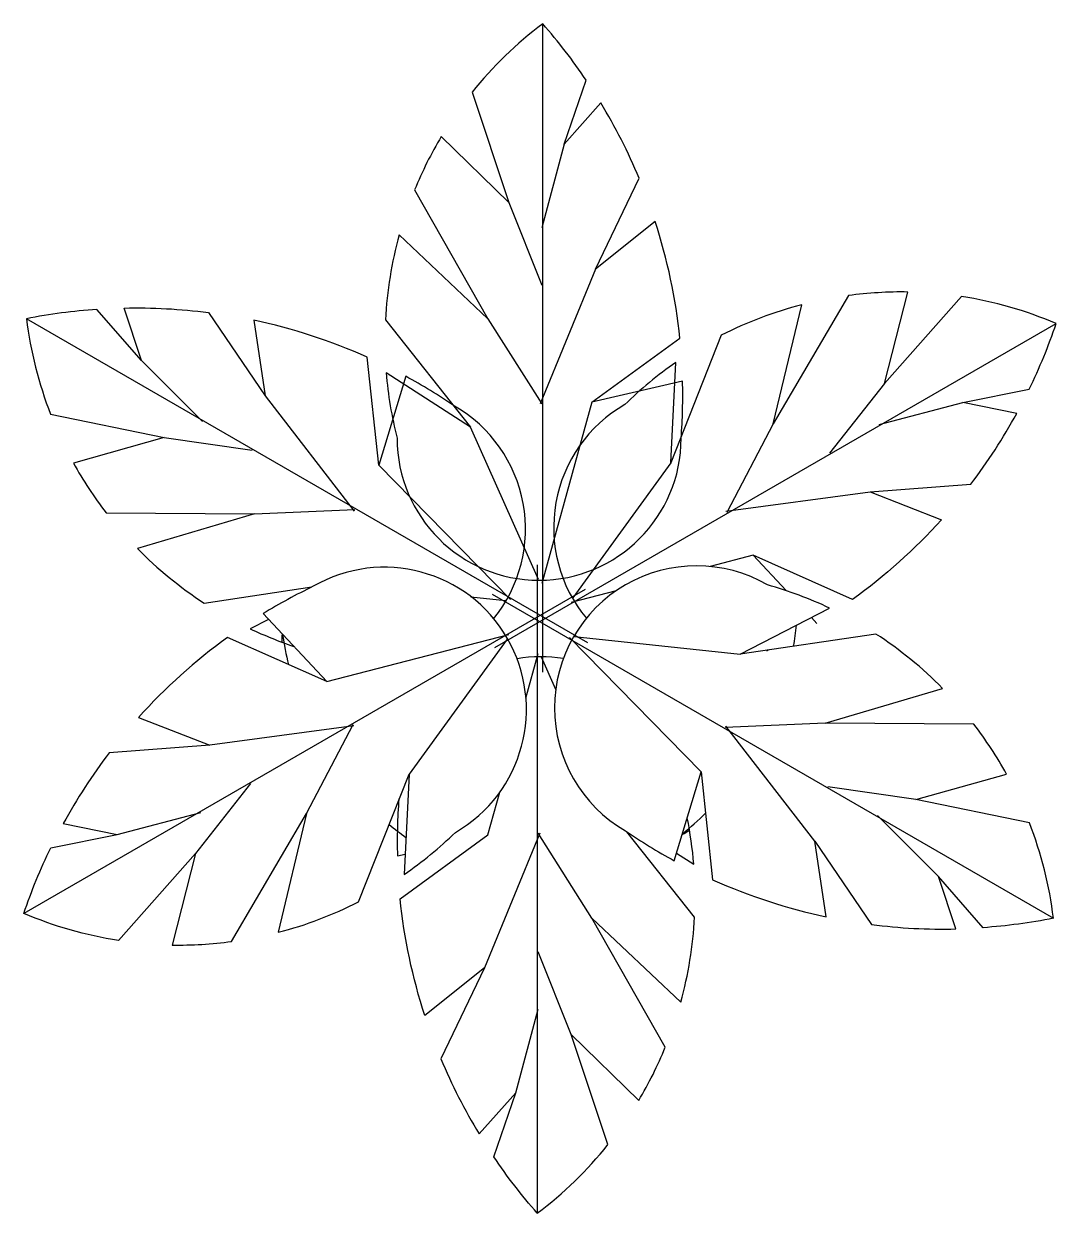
# Model space of a CAD drawing. Extents: x 151.45 to 152.4, y 90.6 to 91.69.
import ezdxf

# ---------------------------------------------------------------- set-up
doc = ezdxf.new("R2010")
doc.units = 0
doc.header["$LTSCALE"] = 0.5
doc.layers.get('0').update_dxf_attribs({"linetype": 'CONTINUOUS'})

msp = doc.modelspace()

# ---------------------------------------------------------------- linework, layer by layer
for points in [[(151.9246, 91.1812), (151.862, 91.3219), (151.784, 91.3721, 0.041909), (151.7941, 91.3117, 1), (152.0563, 91.3117, 0.025322), (152.0576, 91.3644), (151.974, 91.3449), (152.0551, 91.4039, 0.053152), (152.0323, 91.5118), (151.9772, 91.4678), (152.0175, 91.5516, 0.037496), (151.9821, 91.6211), (151.9484, 91.583), (151.9686, 91.6422, 0.031542), (151.9285, 91.6941, 0.062308), (151.8633, 91.6309), (151.8972, 91.5292), (151.9276, 91.4529)], [(151.8972, 91.5292), (151.8349, 91.5901, 0.037639), (151.8103, 91.5409), (151.878, 91.4217), (151.7961, 91.4995, 0.054442), (151.7833, 91.421), (151.862, 91.3219)], [(152.2441, 91.3622), (152.2657, 91.4466, 0.037639), (152.2107, 91.4433), (152.1414, 91.3251), (152.1677, 91.4349, 0.054442), (152.0934, 91.4067), (152.0469, 91.289), (152.0514, 91.3817, 0.041909), (152.0042, 91.3427, 0.464498), (151.9688, 91.1455)], [(152.2391, 91.3242), (152.3162, 91.3447), (152.3776, 91.3569, 0.031542), (152.4025, 91.4175, 0.062308), (152.3152, 91.4424), (152.2441, 91.3622), (152.1932, 91.2978)], [(151.5582, 91.3835), (151.5421, 91.4318, -0.037496), (151.6199, 91.4277), (151.6723, 91.3509), (151.7544, 91.2445)], [(151.6145, 91.327), (151.5582, 91.3835), (151.517, 91.4306, 0.031542), (151.452, 91.4219)], [(151.9701, 91.1228), (151.452, 91.4219, 0.062308), (151.4742, 91.3338), (151.5791, 91.3123), (151.6604, 91.3005)], [(151.8988, 91.1628), (151.7771, 91.2867), (151.7666, 91.3864, 0.053152), (151.6617, 91.4206), (151.6723, 91.3509)], [(151.8832, 91.1451, 0.461608), (151.8471, 91.3414, 0.025322), (151.8021, 91.3688), (151.7771, 91.2867)], [(152.0977, 91.2443), (152.2309, 91.2622), (152.3236, 91.2692, 0.037496), (152.3661, 91.3346), (152.3162, 91.3447)], [(151.5791, 91.3123), (151.4953, 91.2888, 0.037639), (151.5255, 91.2429), (151.6626, 91.2419), (151.7551, 91.2458)], [(152.2309, 91.2622), (152.2966, 91.2365, -0.053152), (152.2145, 91.1628), (152.1229, 91.2036), (152.0832, 91.1933)], [(151.6626, 91.2419), (151.5543, 91.2099, 0.054442), (151.6159, 91.1596), (151.7155, 91.1744)], [(151.8956, 91.1262), (151.8051, 91.0016), (151.8006, 90.909, 0.041909), (151.8479, 90.9479, 1), (151.7167, 91.175, 0.025322), (151.6705, 91.1498), (151.7291, 91.0871), (151.6375, 91.1278, 0.053152), (151.5554, 91.0541), (151.6211, 91.0284)], [(151.9235, 91.1948), (151.9235, 90.5965, -0.031542), (151.8834, 90.6484), (151.9036, 90.7076), (151.9244, 90.7847)], [(151.9577, 91.1286), (152.1109, 91.1124), (152.1934, 91.1549, 0.041909), (152.1361, 91.1763, 1), (152.0049, 90.9493, 0.025322), (152.0499, 90.9218), (152.0749, 91.0039), (152.0854, 90.9042, 0.053152), (152.1903, 90.87), (152.1797, 90.9397), (152.2321, 90.8629, 0.037496), (152.31, 90.8588), (152.2938, 90.9071)], [(151.9676, 91.1722), (151.4495, 90.8731, -0.031542), (151.4744, 90.9338), (151.5358, 90.9459), (151.6129, 90.9664)], [(151.8819, 91.1679), (152.4, 90.8687, -0.031542), (152.335, 90.86), (152.2938, 90.9071), (152.2375, 90.9636)], [(151.6755, 91.1444), (151.6586, 91.1358, 0.029557), (151.6987, 91.1196)], [(152.1601, 91.1197, 0.017327), (152.1628, 91.1391, 0.017327)], [(151.6879, 91.1312, 0.006831), (151.6877, 91.1235, 0.006831)], [(151.6883, 91.1307, 0.025316), (151.6939, 91.1027, 0.025316)], [(152.2729, 90.9783), (152.3567, 91.0018, 0.037639), (152.3265, 91.0477), (152.1894, 91.0487), (152.2977, 91.0808, 0.054442), (152.2361, 91.131), (152.1109, 91.1124)], [(152.1353, 91.1156, 0.000641), (152.1365, 91.1162, 0.000641)], [(151.9476, 91.1084, 0.082096), (151.9048, 91.1082, 0.082096)], [(151.7543, 91.0463), (151.6211, 91.0284), (151.5284, 91.0214, 0.037496), (151.4859, 90.956), (151.5358, 90.9459)], [(151.6588, 90.9929), (151.6079, 90.9284), (151.5369, 90.8482, -0.062308), (151.4495, 90.8731)], [(151.6079, 90.9284), (151.5863, 90.844, 0.037639), (151.6413, 90.8473), (151.7106, 90.9655), (151.6843, 90.8557, 0.054442), (151.7586, 90.8839), (151.8051, 91.0016)], [(151.8748, 90.8228), (151.8197, 90.7788, -0.053152), (151.7969, 90.8867), (151.878, 90.9457), (151.889, 90.9852)], [(152.4, 90.8687, 0.062308), (152.3778, 90.9568), (152.2729, 90.9783), (152.1916, 90.9901)], [(151.7957, 90.9789, 0.025322), (151.7944, 90.9263), (151.8015, 90.9279)], [(152.052, 90.9288), (152.068, 90.9185, 0.029557), (152.0619, 90.9613)], [(152.0575, 90.9467, 0.025316), (152.0789, 90.9656, 0.025316)], [(151.7868, 90.9553, 0.017327), (151.8022, 90.9433, 0.017327)], [(151.9548, 90.7614), (152.0171, 90.7005, 0.037639), (152.0417, 90.7497), (151.974, 90.8689), (152.0559, 90.7912, 0.054442), (152.0687, 90.8696), (152.0061, 90.9485)], [(152.0573, 90.9461, 0.006831), (152.0641, 90.9499, 0.006831)], [(151.9259, 90.9471), (151.8748, 90.8228), (151.8345, 90.739, 0.037496), (151.8699, 90.6696), (151.9036, 90.7076)], [(151.9235, 90.5965, 0.062308), (151.9887, 90.6598), (151.9548, 90.7614), (151.9244, 90.8377)]]:
    msp.add_lwpolyline(points, format="xyb")
for points in [[(151.9285, 91.0959), (151.9285, 91.6941)], [(151.9484, 91.583), (151.9276, 91.5059)], [(151.9772, 91.4678), (151.9261, 91.3435)], [(151.878, 91.4217), (151.9276, 91.3435)], [(151.8844, 91.1184), (152.4025, 91.4175)], [(151.974, 91.3449), (151.9276, 91.1776)], [(152.1414, 91.3251), (152.0985, 91.243)], [(152.0469, 91.289), (151.9564, 91.1644)], [(152.1229, 91.2036), (152.1533, 91.171)], [(151.9962, 91.1708), (151.9548, 91.1601)], [(151.8621, 91.1654), (151.8943, 91.162)], [(152.1765, 91.1462), (152.1815, 91.1408)], [(151.7291, 91.0871), (151.8972, 91.1305)], [(152.0749, 91.0039), (151.9532, 91.1278)], [(151.913, 91.0718), (151.9244, 91.113)], [(151.9405, 91.0799), (151.9274, 91.1095)], [(151.7106, 90.9655), (151.7536, 91.0476)], [(152.1894, 91.0487), (152.0969, 91.0448)], [(152.1797, 90.9397), (152.0976, 91.0461)], [(151.974, 90.8689), (151.9244, 90.9471)]]:
    msp.add_lwpolyline(points)

doc.saveas('drawing.dxf')
